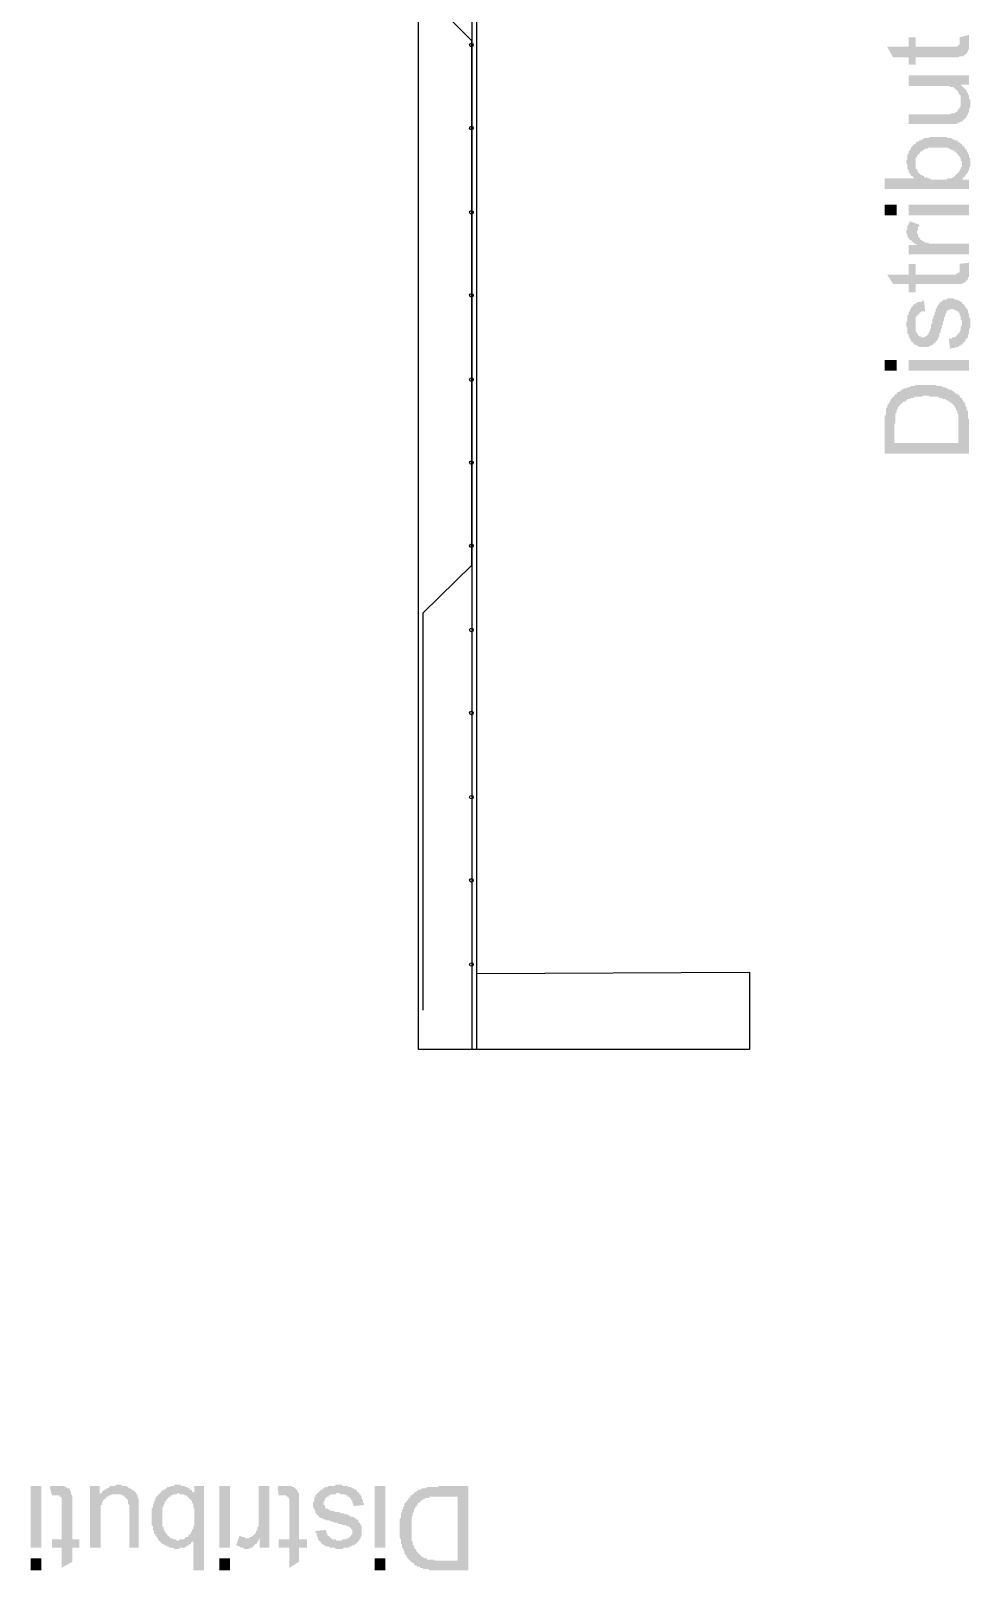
# Model space of a CAD drawing. Header units: millimetres. Extents: x 1427 to 15417, y 3138 to 22257.
# Drawn here: x 11320 to 14130, y 3142 to 7744 of the extents above; entities that cross this region are included whole.
import ezdxf

# ---------------------------------------------------------------- set-up
doc = ezdxf.new("R2010")
doc.units = ezdxf.units.MM
doc.layers.add('PDF_0', color=7, linetype='Continuous')

msp = doc.modelspace()

# ---------------------------------------------------------------- hatches: boundary and pattern name
at = {"layer": 'PDF_0', "transparency": 33554559}
for points in [[(14097.7, 7724.6), (14126.1, 7731.7), (14126.1, 7728.1), (14126.1, 7724.6), (14126.1, 7721), (14126.1, 7717.5), (14126.1, 7713.9), (14126.1, 7710.4), (14126.1, 7706.8), (14126.1, 7703.3), (14126.1, 7699.8), (14126.1, 7696.2), (14126.1, 7692.7), (14126.1, 7689.1), (14122.5, 7685.6), (14122.5, 7682), (14122.5, 7682), (14119, 7678.5), (14119, 7674.9), (14115.4, 7674.9), (14111.9, 7671.4), (14108.3, 7667.8), (14108.3, 7667.8), (14104.8, 7667.8), (14104.8, 7667.8), (14101.2, 7667.8), (14097.7, 7667.8), (14094.1, 7664.3), (14090.6, 7664.3), (14087, 7664.3), (14083.5, 7664.3), (14079.9, 7664.3), (14072.9, 7664.3), (14072.9, 7664.3), (13966.4, 7664.3), (13966.4, 7643), (13945.2, 7643), (13945.2, 7664.3), (13899, 7664.3), (13881.3, 7696.2), (13945.2, 7696.2), (13945.2, 7724.6), (13966.4, 7724.6), (13966.4, 7696.2), (14072.9, 7696.2), (14079.9, 7696.2), (14083.5, 7696.2), (14087, 7696.2), (14087, 7696.2), (14090.6, 7696.2), (14094.1, 7699.8), (14094.1, 7699.8), (14097.7, 7703.3), (14097.7, 7703.3), (14097.7, 7706.8), (14097.7, 7713.9), (14097.7, 7713.9), (14097.7, 7713.9), (14097.7, 7717.5), (14097.7, 7721), (14097.7, 7724.6)], [(14126.1, 7582.7), (14097.7, 7582.7), (14101.2, 7582.7), (14104.8, 7579.1), (14108.3, 7575.6), (14108.3, 7575.6), (14111.9, 7572.1), (14115.4, 7568.5), (14115.4, 7568.5), (14119, 7565), (14119, 7561.4), (14122.5, 7557.9), (14122.5, 7557.9), (14122.5, 7554.3), (14126.1, 7550.8), (14126.1, 7547.2), (14126.1, 7543.7), (14126.1, 7540.1), (14129.6, 7536.6), (14129.6, 7533), (14129.6, 7529.5), (14129.6, 7525.9), (14129.6, 7525.9), (14129.6, 7522.4), (14129.6, 7518.8), (14129.6, 7515.3), (14126.1, 7511.8), (14126.1, 7508.2), (14126.1, 7504.7), (14126.1, 7501.1), (14122.5, 7497.6), (14122.5, 7497.6), (14122.5, 7494), (14119, 7490.5), (14119, 7486.9), (14115.4, 7483.4), (14111.9, 7479.8), (14111.9, 7479.8), (14108.3, 7476.3), (14108.3, 7476.3), (14104.8, 7472.7), (14101.2, 7472.7), (14097.7, 7469.2), (14094.1, 7469.2), (14090.6, 7469.2), (14090.6, 7465.6), (14083.5, 7465.6), (14083.5, 7465.6), (14083.5, 7465.6), (14079.9, 7465.6), (14076.4, 7465.6), (14072.9, 7465.6), (14069.3, 7465.6), (14065.8, 7465.6), (14062.2, 7465.6), (14058.7, 7465.6), (14055.1, 7465.6), (13945.2, 7465.6), (13945.2, 7494), (14044.5, 7494), (14048, 7494), (14055.1, 7494), (14058.7, 7494), (14062.2, 7494), (14065.8, 7494), (14069.3, 7494), (14072.9, 7497.6), (14072.9, 7497.6), (14076.4, 7497.6), (14076.4, 7497.6), (14079.9, 7497.6), (14083.5, 7497.6), (14087, 7501.1), (14090.6, 7501.1), (14090.6, 7504.7), (14094.1, 7508.2), (14094.1, 7508.2), (14097.7, 7511.8), (14097.7, 7515.3), (14101.2, 7518.8), (14101.2, 7522.4), (14101.2, 7525.9), (14101.2, 7529.5), (14101.2, 7533), (14101.2, 7533), (14101.2, 7536.6), (14101.2, 7540.1), (14101.2, 7543.7), (14101.2, 7547.2), (14101.2, 7550.8), (14097.7, 7550.8), (14097.7, 7554.3), (14094.1, 7557.9), (14094.1, 7561.4), (14090.6, 7565), (14090.6, 7565), (14087, 7568.5), (14083.5, 7572.1), (14079.9, 7572.1), (14079.9, 7575.6), (14076.4, 7575.6), (14072.9, 7575.6), (14069.3, 7575.6), (14069.3, 7579.1), (14065.8, 7579.1), (14062.2, 7579.1), (14058.7, 7579.1), (14055.1, 7579.1), (14051.6, 7579.1), (14048, 7579.1), (14040.9, 7579.1), (14040.9, 7579.1), (13945.2, 7579.1), (13945.2, 7611.1), (14126.1, 7611.1)], [(14126.1, 7075.4), (13945.2, 7075.4), (13945.2, 7103.8), (13970, 7103.8), (13966.4, 7107.4), (13962.9, 7107.4), (13959.4, 7110.9), (13955.8, 7114.5), (13955.8, 7114.5), (13952.3, 7118), (13948.7, 7118), (13948.7, 7121.6), (13945.2, 7121.6), (13945.2, 7125.1), (13945.2, 7125.1), (13941.6, 7128.7), (13941.6, 7132.2), (13941.6, 7135.7), (13938.1, 7139.3), (13938.1, 7142.8), (13938.1, 7142.8), (13938.1, 7146.4), (13941.6, 7149.9), (13941.6, 7153.5), (13941.6, 7157), (13941.6, 7160.6), (13945.2, 7164.1), (13945.2, 7167.7), (13945.2, 7167.7), (13948.7, 7171.2), (13948.7, 7174.8), (13977.1, 7164.1), (13977.1, 7160.6), (13973.5, 7157), (13973.5, 7153.5), (13973.5, 7149.9), (13973.5, 7146.4), (13970, 7146.4), (13970, 7142.8), (13970, 7139.3), (13973.5, 7135.7), (13973.5, 7132.2), (13973.5, 7128.7), (13977.1, 7125.1), (13977.1, 7125.1), (13980.6, 7121.6), (13980.6, 7118), (13984.2, 7118), (13987.7, 7114.5), (13991.3, 7114.5), (13994.8, 7110.9), (13994.8, 7110.9), (13998.4, 7110.9), (14001.9, 7110.9), (14005.5, 7110.9), (14005.5, 7107.4), (14009, 7107.4), (14012.6, 7107.4), (14016.1, 7107.4), (14019.7, 7107.4), (14023.2, 7107.4), (14026.7, 7107.4), (14030.3, 7107.4), (14126.1, 7107.4)], [(14097.7, 7047.1), (14126.1, 7050.6), (14126.1, 7047.1), (14126.1, 7043.5), (14126.1, 7040), (14126.1, 7036.4), (14126.1, 7032.9), (14126.1, 7029.3), (14126.1, 7029.3), (14126.1, 7022.2), (14126.1, 7018.7), (14126.1, 7015.1), (14126.1, 7011.6), (14126.1, 7008.1), (14122.5, 7008.1), (14122.5, 7004.5), (14122.5, 7001), (14119, 6997.4), (14119, 6997.4), (14115.4, 6993.9), (14111.9, 6990.3), (14108.3, 6990.3), (14108.3, 6990.3), (14104.8, 6986.8), (14104.8, 6986.8), (14101.2, 6986.8), (14097.7, 6986.8), (14094.1, 6986.8), (14090.6, 6986.8), (14087, 6986.8), (14083.5, 6986.8), (14079.9, 6986.8), (14072.9, 6986.8), (14072.9, 6986.8), (13966.4, 6986.8), (13966.4, 6961.9), (13945.2, 6961.9), (13945.2, 6986.8), (13899, 6986.8), (13881.3, 7015.1), (13945.2, 7015.1), (13945.2, 7047.1), (13966.4, 7047.1), (13966.4, 7015.1), (14072.9, 7015.1), (14079.9, 7015.1), (14083.5, 7015.1), (14087, 7015.1), (14087, 7018.7), (14090.6, 7018.7), (14094.1, 7018.7), (14094.1, 7022.2), (14097.7, 7022.2), (14097.7, 7025.8), (14097.7, 7029.3), (14097.7, 7032.9), (14097.7, 7032.9), (14097.7, 7036.4), (14097.7, 7040), (14097.7, 7043.5), (14097.7, 7047.1)], [(14069.3, 6791.7), (14065.8, 6823.6), (14069.3, 6823.6), (14072.9, 6823.6), (14076.4, 6827.1), (14079.9, 6827.1), (14083.5, 6827.1), (14087, 6830.7), (14087, 6830.7), (14090.6, 6834.2), (14094.1, 6837.8), (14094.1, 6837.8), (14094.1, 6841.3), (14097.7, 6841.3), (14097.7, 6844.9), (14101.2, 6848.4), (14101.2, 6852), (14101.2, 6855.5), (14101.2, 6859.1), (14104.8, 6862.6), (14104.8, 6866.2), (14104.8, 6869.7), (14104.8, 6869.7), (14104.8, 6873.3), (14104.8, 6876.8), (14101.2, 6880.3), (14101.2, 6883.9), (14101.2, 6887.4), (14101.2, 6891), (14097.7, 6894.5), (14097.7, 6898.1), (14097.7, 6901.6), (14094.1, 6901.6), (14094.1, 6905.2), (14090.6, 6905.2), (14087, 6908.7), (14083.5, 6908.7), (14079.9, 6912.3), (14076.4, 6912.3), (14076.4, 6912.3), (14072.9, 6912.3), (14069.3, 6912.3), (14065.8, 6908.7), (14062.2, 6908.7), (14058.7, 6905.2), (14058.7, 6901.6), (14058.7, 6901.6), (14055.1, 6898.1), (14055.1, 6898.1), (14055.1, 6894.5), (14055.1, 6891), (14051.6, 6887.4), (14051.6, 6883.9), (14051.6, 6880.3), (14048, 6873.3), (14048, 6869.7), (14048, 6866.2), (14044.5, 6862.6), (14044.5, 6859.1), (14044.5, 6855.5), (14040.9, 6848.4), (14040.9, 6844.9), (14040.9, 6841.3), (14037.4, 6841.3), (14037.4, 6837.8), (14037.4, 6834.2), (14037.4, 6830.7), (14033.8, 6827.1), (14033.8, 6827.1), (14033.8, 6823.6), (14033.8, 6823.6), (14030.3, 6820), (14030.3, 6816.5), (14026.7, 6816.5), (14026.7, 6813), (14023.2, 6809.4), (14019.6, 6809.4), (14019.6, 6805.9), (14016.1, 6805.9), (14012.6, 6802.3), (14009, 6802.3), (14005.5, 6798.8), (14001.9, 6798.8), (14001.9, 6798.8), (13998.4, 6798.8), (13994.8, 6798.8), (13991.3, 6798.8), (13987.7, 6798.8), (13984.2, 6798.8), (13980.6, 6798.8), (13977.1, 6798.8), (13973.5, 6802.3), (13970, 6802.3), (13970, 6802.3), (13966.4, 6805.9), (13962.9, 6805.9), (13959.3, 6809.4), (13959.3, 6813), (13955.8, 6813), (13952.3, 6816.5), (13952.3, 6820), (13952.3, 6820), (13948.7, 6823.6), (13948.7, 6827.1), (13945.2, 6830.7), (13945.2, 6834.2), (13945.2, 6837.8), (13941.6, 6837.8), (13941.6, 6841.3), (13941.6, 6844.9), (13941.6, 6848.4), (13941.6, 6852), (13941.6, 6855.5), (13938.1, 6859.1), (13938.1, 6862.6), (13938.1, 6866.2), (13938.1, 6869.7), (13938.1, 6873.3), (13941.6, 6876.8), (13941.6, 6880.3), (13941.6, 6883.9), (13941.6, 6887.4), (13941.6, 6891), (13941.6, 6894.5), (13945.2, 6894.5), (13945.2, 6898.1), (13945.2, 6901.6), (13945.2, 6901.6), (13948.7, 6905.2), (13948.7, 6908.7), (13952.3, 6912.3), (13952.3, 6915.8), (13955.8, 6919.4), (13955.8, 6919.4), (13959.3, 6922.9), (13959.3, 6926.5), (13962.9, 6926.5), (13966.4, 6926.5), (13966.4, 6930), (13970, 6930), (13973.5, 6933.6), (13977.1, 6933.6), (13980.6, 6933.6), (13984.2, 6933.6), (13987.7, 6937.1), (13991.3, 6937.1), (13994.8, 6905.2), (13991.3, 6905.2), (13987.7, 6905.2), (13984.2, 6905.2), (13980.6, 6901.6), (13977.1, 6901.6), (13977.1, 6898.1), (13973.5, 6894.5), (13973.5, 6894.5), (13970, 6891), (13970, 6891), (13966.4, 6887.4), (13966.4, 6883.9), (13966.4, 6880.3), (13966.4, 6876.8), (13966.4, 6873.3), (13966.4, 6869.7), (13966.4, 6866.2), (13966.4, 6862.6), (13966.4, 6859.1), (13966.4, 6855.5), (13966.4, 6852), (13966.4, 6848.4), (13966.4, 6844.9), (13970, 6841.3), (13970, 6837.8), (13970, 6837.8), (13973.5, 6837.8), (13973.5, 6834.2), (13977.1, 6830.7), (13980.6, 6830.7), (13984.2, 6827.1), (13984.2, 6827.1), (13987.7, 6827.1), (13991.3, 6827.1), (13994.8, 6830.7), (13998.4, 6830.7), (13998.4, 6830.7), (14001.9, 6834.2), (14001.9, 6834.2), (14005.5, 6837.8), (14005.5, 6841.3), (14005.5, 6844.9), (14009, 6844.9), (14009, 6844.9), (14009, 6848.4), (14009, 6852), (14012.6, 6855.5), (14012.6, 6859.1), (14012.6, 6866.2), (14016.1, 6869.7), (14016.1, 6869.7), (14016.1, 6873.3), (14016.1, 6880.3), (14019.6, 6883.9), (14019.6, 6887.4), (14019.6, 6891), (14023.2, 6894.5), (14023.2, 6898.1), (14023.2, 6901.6), (14026.7, 6905.2), (14026.7, 6908.7), (14026.7, 6908.7), (14026.7, 6912.3), (14030.3, 6915.8), (14030.3, 6915.8), (14030.3, 6919.4), (14033.8, 6922.9), (14033.8, 6926.5), (14037.4, 6926.5), (14037.4, 6930), (14040.9, 6933.6), (14044.5, 6933.6), (14044.5, 6937.1), (14048, 6937.1), (14051.6, 6940.6), (14055.1, 6940.6), (14058.7, 6940.6), (14058.7, 6940.6), (14062.2, 6944.2), (14069.3, 6944.2), (14072.9, 6944.2), (14072.9, 6944.2), (14076.4, 6944.2), (14079.9, 6944.2), (14083.5, 6940.6), (14083.5, 6940.6), (14087, 6940.6), (14090.6, 6940.6), (14094.1, 6937.1), (14097.7, 6937.1), (14101.2, 6933.6), (14104.8, 6933.6), (14104.8, 6930), (14108.3, 6926.5), (14111.9, 6926.5), (14111.9, 6922.9), (14115.4, 6919.4), (14115.4, 6915.8), (14119, 6915.8), (14119, 6912.3), (14122.5, 6908.7), (14122.5, 6905.2), (14122.5, 6901.6), (14126.1, 6898.1), (14126.1, 6894.5), (14126.1, 6891), (14126.1, 6891), (14126.1, 6887.4), (14129.6, 6883.9), (14129.6, 6880.3), (14129.6, 6876.8), (14129.6, 6873.3), (14129.6, 6869.7), (14129.6, 6866.2), (14129.6, 6862.6), (14129.6, 6859.1), (14129.6, 6855.5), (14126.1, 6852), (14126.1, 6848.4), (14126.1, 6844.9), (14126.1, 6841.3), (14126.1, 6837.8), (14122.5, 6834.2), (14122.5, 6830.7), (14122.5, 6827.1), (14119, 6823.6), (14119, 6823.6), (14115.4, 6820), (14115.4, 6816.5), (14115.4, 6816.5), (14111.9, 6813), (14108.3, 6813), (14108.3, 6809.4), (14104.8, 6805.9), (14101.2, 6805.9), (14101.2, 6802.3), (14097.7, 6802.3), (14094.1, 6798.8), (14090.6, 6798.8), (14087, 6798.8), (14083.5, 6795.2), (14079.9, 6795.2), (14076.4, 6795.2), (14072.9, 6795.2), (14069.3, 6791.7)], [(11384.1, 3365.1), (11377, 3389.9), (11380.5, 3393.5), (11384.1, 3393.5), (11387.6, 3393.5), (11391.2, 3393.5), (11394.7, 3393.5), (11398.3, 3393.5), (11401.8, 3393.5), (11405.4, 3393.5), (11408.9, 3393.5), (11412.5, 3393.5), (11416, 3393.5), (11419.6, 3393.5), (11423.1, 3389.9), (11426.7, 3389.9), (11426.7, 3389.9), (11430.2, 3386.4), (11433.7, 3386.4), (11437.3, 3382.8), (11437.3, 3379.3), (11440.8, 3375.7), (11440.8, 3375.7), (11440.8, 3372.2), (11440.8, 3372.2), (11440.8, 3368.6), (11444.4, 3365.1), (11444.4, 3361.5), (11444.4, 3358), (11444.4, 3354.5), (11444.4, 3350.9), (11444.4, 3347.4), (11444.4, 3340.3), (11444.4, 3340.3), (11444.4, 3233.9), (11465.7, 3233.9), (11465.7, 3209), (11444.4, 3209), (11444.4, 3166.5), (11412.5, 3148.7), (11412.5, 3209), (11384.1, 3209), (11384.1, 3233.9), (11412.5, 3233.9), (11412.5, 3340.3), (11412.5, 3343.8), (11412.5, 3350.9), (11412.5, 3354.5), (11412.5, 3354.5), (11412.5, 3358), (11408.9, 3361.5), (11408.9, 3361.5), (11405.4, 3361.5), (11405.4, 3365.1), (11401.8, 3365.1), (11398.3, 3365.1), (11394.7, 3365.1), (11394.7, 3365.1), (11391.2, 3365.1), (11387.6, 3365.1), (11384.1, 3365.1)], [(11526, 3393.5), (11526, 3365.1), (11526, 3368.6), (11529.5, 3372.2), (11533.1, 3372.2), (11533.1, 3375.7), (11536.6, 3379.3), (11540.2, 3379.3), (11540.2, 3382.8), (11543.7, 3382.8), (11547.3, 3386.4), (11550.8, 3386.4), (11554.4, 3389.9), (11554.4, 3389.9), (11557.9, 3393.5), (11561.4, 3393.5), (11565, 3393.5), (11568.5, 3393.5), (11572.1, 3393.5), (11575.6, 3397), (11579.2, 3397), (11582.7, 3397), (11582.7, 3397), (11586.3, 3397), (11589.8, 3397), (11593.4, 3393.5), (11596.9, 3393.5), (11600.5, 3393.5), (11604, 3393.5), (11607.6, 3393.5), (11611.1, 3389.9), (11611.1, 3389.9), (11614.7, 3386.4), (11618.2, 3386.4), (11621.7, 3382.8), (11625.3, 3382.8), (11628.8, 3379.3), (11628.8, 3379.3), (11632.4, 3375.7), (11632.4, 3375.7), (11635.9, 3372.2), (11635.9, 3368.6), (11639.5, 3365.1), (11639.5, 3361.5), (11639.5, 3358), (11643, 3354.5), (11643, 3350.9), (11643, 3350.9), (11643, 3347.4), (11643, 3347.4), (11643, 3343.8), (11643, 3340.3), (11643, 3336.7), (11643, 3333.2), (11643, 3329.6), (11643, 3322.5), (11643, 3322.5), (11643, 3209), (11614.7, 3209), (11614.7, 3311.9), (11614.7, 3315.4), (11614.7, 3319), (11614.7, 3326.1), (11614.7, 3329.6), (11614.7, 3333.2), (11614.7, 3336.7), (11614.7, 3336.7), (11611.1, 3340.3), (11611.1, 3343.8), (11611.1, 3343.8), (11611.1, 3347.4), (11611.1, 3350.9), (11607.6, 3354.5), (11607.6, 3354.5), (11604, 3358), (11600.5, 3361.5), (11600.5, 3361.5), (11596.9, 3365.1), (11593.4, 3365.1), (11589.8, 3368.6), (11589.8, 3368.6), (11586.3, 3368.6), (11582.7, 3368.6), (11579.2, 3368.6), (11575.6, 3368.6), (11572.1, 3368.6), (11568.5, 3368.6), (11565, 3368.6), (11561.4, 3368.6), (11561.4, 3365.1), (11557.9, 3365.1), (11554.4, 3365.1), (11550.8, 3361.5), (11547.3, 3361.5), (11543.7, 3358), (11543.7, 3354.5), (11540.2, 3354.5), (11536.6, 3350.9), (11536.6, 3347.4), (11533.1, 3343.8), (11533.1, 3343.8), (11533.1, 3340.3), (11533.1, 3336.7), (11529.5, 3336.7), (11529.5, 3333.2), (11529.5, 3329.6), (11529.5, 3326.1), (11529.5, 3322.5), (11529.5, 3319), (11529.5, 3311.9), (11529.5, 3308.3), (11529.5, 3308.3), (11529.5, 3209), (11497.6, 3209), (11497.6, 3393.5)], [(12033.2, 3393.5), (12033.2, 3209), (12004.8, 3209), (12004.8, 3237.4), (12001.3, 3233.9), (12001.3, 3230.3), (11997.8, 3226.8), (11997.8, 3223.2), (11994.2, 3219.7), (11990.7, 3219.7), (11990.7, 3216.1), (11987.1, 3216.1), (11987.1, 3212.6), (11983.6, 3212.6), (11983.6, 3209), (11980, 3209), (11976.5, 3209), (11972.9, 3205.5), (11969.4, 3205.5), (11965.8, 3205.5), (11965.8, 3205.5), (11962.3, 3205.5), (11958.7, 3205.5), (11955.2, 3209), (11951.6, 3209), (11948.1, 3209), (11948.1, 3209), (11944.5, 3212.6), (11941, 3212.6), (11937.5, 3216.1), (11933.9, 3216.1), (11944.5, 3244.5), (11948.1, 3244.5), (11951.6, 3240.9), (11955.2, 3240.9), (11958.7, 3240.9), (11962.3, 3237.4), (11965.8, 3237.4), (11965.8, 3237.4), (11969.4, 3237.4), (11972.9, 3237.4), (11976.5, 3240.9), (11980, 3240.9), (11983.6, 3244.5), (11983.6, 3244.5), (11987.1, 3248), (11990.7, 3248), (11990.7, 3251.6), (11994.2, 3255.1), (11994.2, 3258.7), (11997.8, 3262.2), (11997.8, 3262.2), (11997.8, 3265.8), (11997.8, 3265.8), (11997.8, 3269.3), (12001.3, 3272.9), (12001.3, 3276.4), (12001.3, 3280), (12001.3, 3283.5), (12001.3, 3287.1), (12001.3, 3290.6), (12001.3, 3294.2), (12001.3, 3297.7), (12001.3, 3393.5)], [(12061.6, 3365.1), (12058.1, 3389.9), (12061.6, 3393.5), (12065.1, 3393.5), (12068.7, 3393.5), (12072.2, 3393.5), (12075.8, 3393.5), (12079.3, 3393.5), (12079.3, 3393.5), (12086.4, 3393.5), (12090, 3393.5), (12093.5, 3393.5), (12097.1, 3393.5), (12100.6, 3393.5), (12100.6, 3389.9), (12104.2, 3389.9), (12107.7, 3389.9), (12111.3, 3386.4), (12111.3, 3386.4), (12114.8, 3382.8), (12118.4, 3379.3), (12118.4, 3375.7), (12118.4, 3375.7), (12121.9, 3372.2), (12121.9, 3372.2), (12121.9, 3368.6), (12121.9, 3365.1), (12121.9, 3361.5), (12121.9, 3358), (12121.9, 3354.5), (12121.9, 3350.9), (12121.9, 3347.4), (12121.9, 3340.3), (12121.9, 3340.3), (12121.9, 3233.9), (12146.7, 3233.9), (12146.7, 3209), (12121.9, 3209), (12121.9, 3166.5), (12093.5, 3148.7), (12093.5, 3209), (12061.6, 3209), (12061.6, 3233.9), (12093.5, 3233.9), (12093.5, 3340.3), (12093.5, 3343.8), (12093.5, 3350.9), (12093.5, 3354.5), (12093.5, 3354.5), (12090, 3358), (12090, 3361.5), (12086.4, 3361.5), (12086.4, 3361.5), (12082.9, 3365.1), (12079.3, 3365.1), (12075.8, 3365.1), (12075.8, 3365.1), (12072.2, 3365.1), (12068.7, 3365.1), (12065.1, 3365.1), (12061.6, 3365.1)], [(12317, 3336.7), (12285.1, 3333.2), (12285.1, 3336.7), (12285.1, 3340.3), (12281.5, 3343.8), (12281.5, 3347.4), (12281.5, 3350.9), (12278, 3350.9), (12278, 3354.5), (12274.4, 3358), (12270.9, 3361.5), (12270.9, 3361.5), (12267.3, 3361.5), (12267.3, 3365.1), (12263.8, 3365.1), (12260.2, 3368.6), (12256.7, 3368.6), (12253.2, 3368.6), (12249.6, 3368.6), (12246.1, 3368.6), (12242.5, 3372.2), (12239, 3372.2), (12239, 3372.2), (12235.4, 3372.2), (12231.9, 3368.6), (12228.3, 3368.6), (12224.8, 3368.6), (12221.2, 3368.6), (12217.7, 3368.6), (12214.1, 3365.1), (12210.6, 3365.1), (12210.6, 3361.5), (12207, 3361.5), (12203.5, 3358), (12203.5, 3358), (12199.9, 3354.5), (12199.9, 3350.9), (12196.4, 3347.4), (12196.4, 3343.8), (12196.4, 3340.3), (12196.4, 3336.7), (12199.9, 3336.7), (12199.9, 3333.2), (12199.9, 3329.6), (12203.5, 3326.1), (12207, 3326.1), (12207, 3326.1), (12210.6, 3322.5), (12210.6, 3322.5), (12214.1, 3322.5), (12217.7, 3319), (12221.2, 3319), (12224.8, 3319), (12231.9, 3315.4), (12235.4, 3315.4), (12239, 3315.4), (12242.5, 3315.4), (12246.1, 3311.9), (12249.6, 3311.9), (12256.7, 3311.9), (12260.2, 3308.3), (12263.8, 3308.3), (12267.3, 3308.3), (12270.9, 3304.8), (12270.9, 3304.8), (12274.4, 3304.8), (12278, 3301.2), (12281.5, 3301.2), (12281.5, 3301.2), (12285.1, 3301.2), (12285.1, 3301.2), (12288.6, 3297.7), (12292.2, 3297.7), (12292.2, 3294.2), (12295.7, 3294.2), (12299.3, 3290.6), (12299.3, 3287.1), (12302.8, 3283.5), (12302.8, 3283.5), (12306.4, 3280), (12306.4, 3276.4), (12309.9, 3272.9), (12309.9, 3269.3), (12309.9, 3265.8), (12309.9, 3262.2), (12309.9, 3258.7), (12309.9, 3258.7), (12309.9, 3255.1), (12309.9, 3251.6), (12309.9, 3248), (12309.9, 3244.5), (12306.4, 3240.9), (12306.4, 3237.4), (12306.4, 3237.4), (12302.8, 3233.9), (12302.8, 3230.3), (12299.3, 3226.8), (12295.7, 3226.8), (12295.7, 3223.2), (12292.2, 3219.7), (12288.6, 3219.7), (12288.6, 3216.1), (12285.1, 3216.1), (12281.5, 3216.1), (12278, 3212.6), (12274.4, 3212.6), (12270.9, 3209), (12270.9, 3209), (12267.3, 3209), (12263.8, 3209), (12260.2, 3209), (12256.7, 3209), (12253.2, 3205.5), (12249.6, 3205.5), (12246.1, 3205.5), (12246.1, 3205.5), (12239, 3205.5), (12235.4, 3205.5), (12231.9, 3205.5), (12228.3, 3209), (12224.8, 3209), (12221.2, 3209), (12217.7, 3209), (12217.7, 3209), (12214.1, 3209), (12210.6, 3212.6), (12207, 3212.6), (12207, 3212.6), (12203.5, 3212.6), (12199.9, 3216.1), (12196.4, 3216.1), (12192.9, 3219.7), (12189.3, 3219.7), (12189.3, 3223.2), (12185.8, 3226.8), (12185.8, 3226.8), (12182.2, 3230.3), (12182.2, 3230.3), (12178.7, 3233.9), (12178.7, 3237.4), (12178.7, 3240.9), (12175.1, 3244.5), (12175.1, 3248), (12175.1, 3251.6), (12171.6, 3255.1), (12171.6, 3258.7), (12203.5, 3262.2), (12203.5, 3258.7), (12203.5, 3255.1), (12207, 3251.6), (12207, 3248), (12207, 3244.5), (12210.6, 3244.5), (12214.1, 3240.9), (12214.1, 3240.9), (12217.7, 3237.4), (12217.7, 3237.4), (12221.2, 3233.9), (12224.8, 3233.9), (12228.3, 3233.9), (12231.9, 3233.9), (12235.4, 3230.3), (12239, 3230.3), (12242.5, 3230.3), (12246.1, 3230.3), (12249.6, 3230.3), (12253.2, 3233.9), (12256.7, 3233.9), (12260.2, 3233.9), (12263.8, 3233.9), (12267.3, 3237.4), (12270.9, 3237.4), (12270.9, 3237.4), (12270.9, 3237.4), (12274.4, 3240.9), (12278, 3244.5), (12278, 3248), (12281.5, 3248), (12281.5, 3251.6), (12281.5, 3255.1), (12281.5, 3258.7), (12281.5, 3262.2), (12278, 3265.8), (12278, 3265.8), (12274.4, 3269.3), (12274.4, 3269.3), (12270.9, 3272.9), (12267.3, 3272.9), (12267.3, 3272.9), (12263.8, 3272.9), (12263.8, 3276.4), (12260.2, 3276.4), (12256.7, 3276.4), (12253.2, 3276.4), (12249.6, 3280), (12246.1, 3280), (12239, 3280), (12239, 3283.5), (12235.4, 3283.5), (12228.3, 3283.5), (12224.8, 3287.1), (12221.2, 3287.1), (12217.7, 3287.1), (12214.1, 3290.6), (12210.6, 3290.6), (12207, 3290.6), (12203.5, 3290.6), (12199.9, 3294.2), (12199.9, 3294.2), (12196.4, 3294.2), (12192.9, 3294.2), (12192.9, 3297.7), (12189.3, 3297.7), (12185.8, 3297.7), (12182.2, 3301.2), (12182.2, 3304.8), (12178.7, 3304.8), (12175.1, 3308.3), (12175.1, 3311.9), (12171.6, 3311.9), (12171.6, 3315.4), (12171.6, 3319), (12168, 3322.5), (12168, 3322.5), (12168, 3326.1), (12164.5, 3329.6), (12164.5, 3333.2), (12164.5, 3336.7), (12164.5, 3340.3), (12164.5, 3340.3), (12164.5, 3343.8), (12168, 3347.4), (12168, 3350.9), (12168, 3354.5), (12168, 3358), (12171.6, 3361.5), (12171.6, 3365.1), (12175.1, 3368.6), (12175.1, 3368.6), (12178.7, 3372.2), (12182.2, 3375.7), (12182.2, 3375.7), (12185.8, 3379.3), (12189.3, 3382.8), (12192.9, 3382.8), (12192.9, 3386.4), (12196.4, 3386.4), (12199.9, 3389.9), (12203.5, 3389.9), (12207, 3389.9), (12210.6, 3393.5), (12214.1, 3393.5), (12217.7, 3393.5), (12221.2, 3393.5), (12224.8, 3393.5), (12228.3, 3393.5), (12231.9, 3397), (12235.4, 3397), (12239, 3397), (12239, 3397), (12242.5, 3397), (12246.1, 3397), (12249.6, 3397), (12253.2, 3393.5), (12260.2, 3393.5), (12263.8, 3393.5), (12263.8, 3393.5), (12267.3, 3393.5), (12270.9, 3389.9), (12274.4, 3389.9), (12278, 3389.9), (12281.5, 3386.4), (12285.1, 3386.4), (12285.1, 3386.4), (12288.6, 3382.8), (12292.2, 3382.8), (12292.2, 3382.8), (12295.7, 3379.3), (12295.7, 3375.7), (12299.3, 3375.7), (12302.8, 3372.2), (12302.8, 3368.6), (12306.4, 3368.6), (12306.4, 3365.1), (12309.9, 3361.5), (12309.9, 3358), (12309.9, 3354.5), (12313.5, 3350.9), (12313.5, 3347.4), (12313.5, 3343.8), (12317, 3340.3), (12317, 3336.7)]]:
    msp.add_hatch(color=256, dxfattribs=at).paths.add_polyline_path(points)
h = msp.add_hatch(color=256, dxfattribs=at)
h.paths.add_polyline_path([(14126.1, 7298.9), (14126.1, 7270.5), (13874.2, 7270.5), (13874.2, 7302.5), (13962.9, 7302.5), (13962.9, 7302.5), (13959.4, 7306), (13955.8, 7309.6), (13952.3, 7309.6), (13952.3, 7313.1), (13948.7, 7316.7), (13948.7, 7320.2), (13945.2, 7320.2), (13945.2, 7323.7), (13945.2, 7327.3), (13941.6, 7330.8), (13941.6, 7334.4), (13941.6, 7337.9), (13941.6, 7341.5), (13941.6, 7345), (13938.1, 7348.6), (13938.1, 7352.1), (13938.1, 7352.1), (13938.1, 7355.7), (13941.6, 7359.2), (13941.6, 7362.8), (13941.6, 7366.3), (13941.6, 7369.9), (13941.6, 7369.9), (13941.6, 7373.4), (13945.2, 7377), (13945.2, 7380.5), (13945.2, 7384), (13948.7, 7387.6), (13948.7, 7387.6), (13952.3, 7391.1), (13952.3, 7394.7), (13955.8, 7398.2), (13959.4, 7401.8), (13959.4, 7401.8), (13962.9, 7405.3), (13966.4, 7405.3), (13966.4, 7408.9), (13966.4, 7408.9), (13970, 7412.4), (13973.5, 7412.4), (13977.1, 7416), (13980.6, 7416), (13984.2, 7416), (13984.2, 7419.5), (13987.7, 7419.5), (13991.3, 7423.1), (13994.8, 7423.1), (13998.4, 7423.1), (14001.9, 7423.1), (14005.5, 7423.1), (14009, 7426.6), (14012.6, 7426.6), (14016.1, 7426.6), (14019.7, 7426.6), (14023.2, 7426.6), (14026.7, 7426.6), (14030.3, 7426.6), (14030.3, 7426.6), (14033.8, 7426.6), (14040.9, 7426.6), (14044.5, 7426.6), (14048, 7426.6), (14051.6, 7426.6), (14055.1, 7426.6), (14058.7, 7426.6), (14062.2, 7423.1), (14065.8, 7423.1), (14069.3, 7423.1), (14072.9, 7423.1), (14076.4, 7419.5), (14076.4, 7419.5), (14079.9, 7419.5), (14083.5, 7416), (14087, 7416), (14090.6, 7416), (14090.6, 7412.4), (14094.1, 7412.4), (14097.7, 7408.9), (14101.2, 7408.9), (14101.2, 7405.3), (14104.8, 7405.3), (14104.8, 7401.8), (14108.3, 7398.2), (14111.9, 7398.2), (14111.9, 7394.7), (14115.4, 7391.1), (14119, 7387.6), (14119, 7387.6), (14119, 7384), (14122.5, 7380.5), (14122.5, 7377), (14126.1, 7373.4), (14126.1, 7369.9), (14126.1, 7366.3), (14126.1, 7366.3), (14129.6, 7362.8), (14129.6, 7359.2), (14129.6, 7355.7), (14129.6, 7352.1), (14129.6, 7348.6), (14129.6, 7345), (14129.6, 7341.5), (14129.6, 7337.9), (14126.1, 7334.4), (14126.1, 7330.8), (14126.1, 7330.8), (14126.1, 7327.3), (14122.5, 7323.7), (14122.5, 7320.2), (14119, 7316.7), (14119, 7316.7), (14115.4, 7313.1), (14115.4, 7309.6), (14111.9, 7306), (14108.3, 7306), (14108.3, 7302.5), (14104.8, 7298.9), (14101.2, 7298.9)], flags=0)
h.paths.add_polyline_path([(14033.8, 7298.9), (14037.4, 7298.9), (14040.9, 7298.9), (14044.5, 7298.9), (14051.6, 7298.9), (14055.1, 7298.9), (14058.7, 7298.9), (14062.2, 7302.5), (14065.8, 7302.5), (14065.8, 7302.5), (14069.3, 7302.5), (14072.9, 7302.5), (14076.4, 7306), (14076.4, 7306), (14079.9, 7306), (14079.9, 7306), (14083.5, 7309.6), (14087, 7313.1), (14087, 7313.1), (14090.6, 7316.7), (14094.1, 7320.2), (14094.1, 7320.2), (14097.7, 7323.7), (14097.7, 7327.3), (14101.2, 7330.8), (14101.2, 7330.8), (14101.2, 7334.4), (14104.8, 7337.9), (14104.8, 7341.5), (14104.8, 7345), (14104.8, 7345), (14104.8, 7348.6), (14104.8, 7352.1), (14101.2, 7355.7), (14101.2, 7359.2), (14101.2, 7362.8), (14097.7, 7366.3), (14097.7, 7369.9), (14094.1, 7369.9), (14094.1, 7373.4), (14090.6, 7377), (14087, 7380.5), (14087, 7380.5), (14083.5, 7384), (14079.9, 7384), (14079.9, 7387.6), (14076.4, 7387.6), (14072.9, 7387.6), (14069.3, 7391.1), (14069.3, 7391.1), (14065.8, 7391.1), (14062.2, 7394.7), (14058.7, 7394.7), (14055.1, 7394.7), (14051.6, 7394.7), (14048, 7394.7), (14044.5, 7394.7), (14037.4, 7394.7), (14033.8, 7394.7), (14033.8, 7394.7), (14030.3, 7394.7), (14026.7, 7394.7), (14023.2, 7394.7), (14016.1, 7394.7), (14012.6, 7394.7), (14009, 7394.7), (14005.5, 7394.7), (14001.9, 7391.1), (14001.9, 7391.1), (13998.4, 7391.1), (13994.8, 7391.1), (13991.3, 7387.6), (13987.7, 7387.6), (13987.7, 7384), (13984.2, 7384), (13980.6, 7384), (13980.6, 7380.5), (13980.6, 7380.5), (13977.1, 7377), (13973.5, 7373.4), (13973.5, 7373.4), (13970, 7369.9), (13970, 7366.3), (13966.4, 7362.8), (13966.4, 7359.2), (13966.4, 7355.7), (13966.4, 7352.1), (13966.4, 7352.1), (13966.4, 7348.6), (13966.4, 7345), (13966.4, 7341.5), (13966.4, 7337.9), (13966.4, 7334.4), (13966.4, 7330.8), (13970, 7330.8), (13970, 7327.3), (13973.5, 7323.7), (13973.5, 7320.2), (13977.1, 7316.7), (13980.6, 7316.7), (13980.6, 7313.1), (13984.2, 7313.1), (13987.7, 7309.6), (13991.3, 7309.6), (13991.3, 7306), (13994.8, 7306), (13998.4, 7306), (14001.9, 7302.5), (14005.5, 7302.5), (14009, 7302.5), (14012.6, 7298.9), (14016.1, 7298.9), (14019.7, 7298.9), (14023.2, 7298.9), (14026.7, 7298.9), (14030.3, 7298.9), (14033.8, 7298.9)], flags=0)
h = msp.add_hatch(color=256, dxfattribs=at)
h.paths.add_polyline_path([(14126.1, 6479.5), (13874.2, 6479.5), (13874.2, 6564.6), (13874.2, 6568.2), (13874.2, 6575.3), (13874.2, 6578.8), (13874.2, 6582.4), (13874.2, 6585.9), (13874.2, 6589.5), (13874.2, 6593), (13877.8, 6596.6), (13877.8, 6600.1), (13877.8, 6603.7), (13877.8, 6603.7), (13877.8, 6607.2), (13877.8, 6610.8), (13877.8, 6614.3), (13881.3, 6617.9), (13881.3, 6621.4), (13881.3, 6624.9), (13884.9, 6628.5), (13884.9, 6628.5), (13888.4, 6632), (13888.4, 6635.6), (13892, 6639.1), (13892, 6642.7), (13895.5, 6642.7), (13895.5, 6646.2), (13899.1, 6649.8), (13902.6, 6649.8), (13902.6, 6653.3), (13906.1, 6656.9), (13909.7, 6656.9), (13909.7, 6660.4), (13913.2, 6664), (13916.8, 6664), (13920.3, 6667.5), (13923.9, 6667.5), (13923.9, 6671.1), (13927.4, 6671.1), (13931, 6674.6), (13934.5, 6674.6), (13938.1, 6674.6), (13938.1, 6674.6), (13941.6, 6678.2), (13945.2, 6678.2), (13948.7, 6678.2), (13952.3, 6681.7), (13955.8, 6681.7), (13959.4, 6681.7), (13959.4, 6681.7), (13962.9, 6681.7), (13966.4, 6685.2), (13970, 6685.2), (13973.5, 6685.2), (13977.1, 6685.2), (13980.6, 6685.2), (13984.2, 6685.2), (13987.7, 6685.2), (13991.3, 6685.2), (13998.4, 6685.2), (13998.4, 6685.2), (14001.9, 6685.2), (14005.5, 6685.2), (14009, 6685.2), (14012.6, 6685.2), (14016.1, 6685.2), (14019.7, 6685.2), (14023.2, 6685.2), (14026.7, 6685.2), (14030.3, 6681.7), (14033.8, 6681.7), (14037.4, 6681.7), (14040.9, 6681.7), (14044.5, 6681.7), (14048, 6678.2), (14048, 6678.2), (14051.6, 6678.2), (14055.1, 6678.2), (14058.7, 6674.6), (14062.2, 6674.6), (14065.8, 6671.1), (14069.3, 6671.1), (14072.9, 6671.1), (14076.4, 6667.5), (14079.9, 6667.5), (14079.9, 6664), (14083.5, 6664), (14083.5, 6660.4), (14087, 6660.4), (14090.6, 6656.9), (14094.1, 6656.9), (14097.7, 6653.3), (14097.7, 6649.8), (14101.2, 6646.2), (14104.8, 6646.2), (14104.8, 6642.7), (14108.3, 6639.1), (14108.3, 6639.1), (14108.3, 6635.6), (14111.9, 6635.6), (14111.9, 6632), (14115.4, 6628.5), (14115.4, 6624.9), (14115.4, 6621.4), (14119, 6617.9), (14119, 6614.3), (14119, 6610.8), (14119, 6610.8), (14122.5, 6607.2), (14122.5, 6603.7), (14122.5, 6600.1), (14122.5, 6596.6), (14122.5, 6593), (14122.5, 6589.5), (14122.5, 6585.9), (14126.1, 6582.4), (14126.1, 6578.8), (14126.1, 6575.3), (14126.1, 6571.7), (14126.1, 6568.2)], flags=0)
h.paths.add_polyline_path([(14094.1, 6511.4), (14094.1, 6564.6), (14094.1, 6568.2), (14094.1, 6575.3), (14094.1, 6578.8), (14094.1, 6582.4), (14094.1, 6585.9), (14094.1, 6589.5), (14094.1, 6593), (14094.1, 6596.6), (14094.1, 6596.6), (14090.6, 6600.1), (14090.6, 6603.7), (14090.6, 6603.7), (14090.6, 6607.2), (14087, 6610.8), (14087, 6614.3), (14083.5, 6617.9), (14083.5, 6621.4), (14079.9, 6624.9), (14079.9, 6624.9), (14076.4, 6628.5), (14076.4, 6628.5), (14072.9, 6632), (14069.3, 6632), (14069.3, 6635.6), (14065.8, 6635.6), (14062.2, 6639.1), (14058.7, 6639.1), (14055.1, 6642.7), (14051.6, 6642.7), (14048, 6642.7), (14044.5, 6646.2), (14044.5, 6646.2), (14040.9, 6646.2), (14037.4, 6646.2), (14033.8, 6649.8), (14030.3, 6649.8), (14026.7, 6649.8), (14023.2, 6649.8), (14019.7, 6649.8), (14016.1, 6649.8), (14012.6, 6649.8), (14009, 6649.8), (14005.5, 6653.3), (14001.9, 6653.3), (13998.4, 6653.3), (13998.4, 6653.3), (13994.8, 6653.3), (13991.3, 6653.3), (13984.2, 6649.8), (13980.6, 6649.8), (13977.1, 6649.8), (13973.5, 6649.8), (13970, 6649.8), (13966.4, 6649.8), (13962.9, 6649.8), (13959.4, 6646.2), (13955.8, 6646.2), (13952.3, 6646.2), (13952.3, 6646.2), (13948.7, 6642.7), (13945.2, 6642.7), (13941.6, 6642.7), (13941.6, 6639.1), (13938.1, 6639.1), (13938.1, 6639.1), (13934.5, 6635.6), (13931, 6635.6), (13927.4, 6632), (13923.9, 6628.5), (13923.9, 6628.5), (13920.3, 6624.9), (13916.8, 6621.4), (13916.8, 6621.4), (13913.2, 6617.9), (13913.2, 6614.3), (13909.7, 6610.8), (13909.7, 6610.8), (13909.7, 6607.2), (13909.7, 6603.7), (13909.7, 6603.7), (13906.1, 6600.1), (13906.1, 6596.6), (13906.1, 6593), (13906.1, 6589.5), (13906.1, 6585.9), (13906.1, 6582.4), (13906.1, 6578.8), (13906.1, 6575.3), (13906.1, 6571.7), (13902.6, 6568.2), (13902.6, 6564.6), (13902.6, 6511.4)], flags=0)
h = msp.add_hatch(color=256, dxfattribs=at)
h.paths.add_polyline_path([(11809.8, 3393.5), (11838.1, 3393.5), (11838.1, 3141.6), (11806.2, 3141.6), (11806.2, 3230.3), (11806.2, 3226.8), (11802.7, 3226.8), (11799.1, 3223.2), (11799.1, 3219.7), (11795.6, 3219.7), (11792, 3216.1), (11788.5, 3216.1), (11788.5, 3212.6), (11784.9, 3212.6), (11781.4, 3209), (11777.8, 3209), (11774.3, 3209), (11770.7, 3209), (11767.2, 3209), (11763.6, 3205.5), (11760.1, 3205.5), (11756.5, 3205.5), (11756.5, 3205.5), (11753, 3205.5), (11749.5, 3205.5), (11749.5, 3205.5), (11745.9, 3209), (11742.4, 3209), (11738.8, 3209), (11735.3, 3209), (11731.7, 3212.6), (11728.2, 3212.6), (11728.2, 3212.6), (11724.6, 3216.1), (11721.1, 3216.1), (11717.5, 3219.7), (11714, 3219.7), (11710.4, 3223.2), (11710.4, 3223.2), (11706.9, 3226.8), (11703.3, 3230.3), (11703.3, 3230.3), (11703.3, 3230.3), (11699.8, 3233.9), (11699.8, 3237.4), (11696.2, 3240.9), (11696.2, 3244.5), (11692.7, 3244.5), (11692.7, 3248), (11689.2, 3251.6), (11689.2, 3255.1), (11689.2, 3258.7), (11685.6, 3262.2), (11685.6, 3265.8), (11685.6, 3269.3), (11685.6, 3272.9), (11682.1, 3276.4), (11682.1, 3276.4), (11682.1, 3280), (11682.1, 3283.5), (11682.1, 3287.1), (11682.1, 3290.6), (11682.1, 3294.2), (11682.1, 3297.7), (11682.1, 3301.2), (11682.1, 3304.8), (11682.1, 3311.9), (11682.1, 3315.4), (11682.1, 3319), (11682.1, 3322.5), (11682.1, 3326.1), (11685.6, 3329.6), (11685.6, 3333.2), (11685.6, 3336.7), (11685.6, 3340.3), (11689.2, 3340.3), (11689.2, 3343.8), (11689.2, 3347.4), (11692.7, 3350.9), (11692.7, 3354.5), (11692.7, 3358), (11696.2, 3358), (11696.2, 3361.5), (11699.8, 3365.1), (11699.8, 3365.1), (11703.3, 3368.6), (11703.3, 3368.6), (11706.9, 3372.2), (11710.4, 3375.7), (11710.4, 3379.3), (11714, 3379.3), (11717.5, 3382.8), (11721.1, 3382.8), (11724.6, 3386.4), (11724.6, 3386.4), (11728.2, 3389.9), (11731.7, 3389.9), (11735.3, 3389.9), (11738.8, 3393.5), (11742.4, 3393.5), (11745.9, 3393.5), (11749.5, 3393.5), (11749.5, 3397), (11753, 3397), (11756.5, 3397), (11760.1, 3397), (11763.6, 3397), (11767.2, 3397), (11770.7, 3393.5), (11774.3, 3393.5), (11777.8, 3393.5), (11781.4, 3393.5), (11781.4, 3389.9), (11784.9, 3389.9), (11788.5, 3389.9), (11792, 3386.4), (11795.6, 3386.4), (11795.6, 3382.8), (11799.1, 3382.8), (11802.7, 3379.3), (11802.7, 3375.7), (11806.2, 3375.7), (11809.8, 3372.2), (11809.8, 3368.6)], flags=0)
h.paths.add_polyline_path([(11809.8, 3301.2), (11809.8, 3304.8), (11809.8, 3308.3), (11809.8, 3311.9), (11809.8, 3315.4), (11809.8, 3319), (11809.8, 3326.1), (11809.8, 3326.1), (11806.2, 3329.6), (11806.2, 3333.2), (11806.2, 3336.7), (11806.2, 3340.3), (11802.7, 3343.8), (11802.7, 3343.8), (11802.7, 3347.4), (11802.7, 3347.4), (11799.1, 3350.9), (11795.6, 3354.5), (11795.6, 3354.5), (11792, 3358), (11788.5, 3361.5), (11788.5, 3361.5), (11784.9, 3365.1), (11781.4, 3365.1), (11777.8, 3368.6), (11777.8, 3368.6), (11774.3, 3368.6), (11770.7, 3368.6), (11767.2, 3368.6), (11763.6, 3372.2), (11763.6, 3372.2), (11760.1, 3372.2), (11756.5, 3368.6), (11753, 3368.6), (11749.5, 3368.6), (11745.9, 3368.6), (11742.4, 3365.1), (11738.8, 3365.1), (11738.8, 3361.5), (11735.3, 3361.5), (11731.7, 3358), (11728.2, 3354.5), (11728.2, 3354.5), (11724.6, 3350.9), (11724.6, 3347.4), (11721.1, 3347.4), (11721.1, 3343.8), (11721.1, 3340.3), (11717.5, 3336.7), (11717.5, 3333.2), (11717.5, 3333.2), (11714, 3329.6), (11714, 3326.1), (11714, 3322.5), (11714, 3319), (11714, 3315.4), (11714, 3308.3), (11714, 3304.8), (11714, 3301.2), (11714, 3301.2), (11714, 3297.7), (11714, 3294.2), (11714, 3287.1), (11714, 3283.5), (11714, 3280), (11714, 3276.4), (11714, 3272.9), (11717.5, 3269.3), (11717.5, 3265.8), (11717.5, 3265.8), (11717.5, 3262.2), (11721.1, 3258.7), (11721.1, 3255.1), (11724.6, 3255.1), (11724.6, 3251.6), (11728.2, 3248), (11728.2, 3248), (11728.2, 3244.5), (11731.7, 3244.5), (11735.3, 3240.9), (11738.8, 3237.4), (11738.8, 3237.4), (11742.4, 3237.4), (11745.9, 3233.9), (11749.5, 3233.9), (11753, 3233.9), (11756.5, 3230.3), (11760.1, 3230.3), (11760.1, 3230.3), (11763.6, 3230.3), (11767.2, 3233.9), (11770.7, 3233.9), (11774.3, 3233.9), (11777.8, 3233.9), (11781.4, 3237.4), (11781.4, 3237.4), (11784.9, 3240.9), (11788.5, 3240.9), (11792, 3244.5), (11792, 3248), (11795.6, 3248), (11799.1, 3251.6), (11799.1, 3255.1), (11799.1, 3255.1), (11802.7, 3258.7), (11802.7, 3262.2), (11806.2, 3265.8), (11806.2, 3269.3), (11806.2, 3269.3), (11806.2, 3272.9), (11809.8, 3276.4), (11809.8, 3280), (11809.8, 3283.5), (11809.8, 3287.1), (11809.8, 3294.2), (11809.8, 3297.7), (11809.8, 3301.2)], flags=0)
h = msp.add_hatch(color=256, dxfattribs=at)
h.paths.add_polyline_path([(12629.2, 3393.5), (12629.2, 3141.6), (12544, 3141.6), (12540.5, 3141.6), (12533.4, 3141.6), (12529.8, 3141.6), (12526.3, 3141.6), (12522.7, 3141.6), (12519.2, 3141.6), (12515.6, 3141.6), (12512.1, 3141.6), (12508.6, 3145.2), (12505, 3145.2), (12505, 3145.2), (12501.5, 3145.2), (12497.9, 3145.2), (12494.4, 3145.2), (12490.8, 3148.7), (12487.3, 3148.7), (12483.7, 3148.7), (12483.7, 3152.3), (12480.2, 3152.3), (12476.6, 3152.3), (12473.1, 3155.8), (12469.5, 3155.8), (12466, 3159.4), (12466, 3162.9), (12462.4, 3162.9), (12458.9, 3166.5), (12458.9, 3166.5), (12455.3, 3170), (12451.8, 3173.6), (12451.8, 3173.6), (12448.3, 3177.1), (12444.7, 3180.6), (12444.7, 3184.2), (12441.2, 3187.7), (12441.2, 3187.7), (12437.6, 3191.3), (12437.6, 3194.8), (12437.6, 3198.4), (12434.1, 3201.9), (12434.1, 3205.5), (12434.1, 3205.5), (12430.5, 3209), (12430.5, 3212.6), (12430.5, 3216.1), (12430.5, 3219.7), (12427, 3219.7), (12427, 3223.2), (12427, 3226.8), (12427, 3230.3), (12427, 3233.9), (12423.4, 3237.4), (12423.4, 3240.9), (12423.4, 3244.5), (12423.4, 3248), (12423.4, 3251.6), (12423.4, 3255.1), (12423.4, 3258.7), (12423.4, 3262.2), (12423.4, 3265.8), (12423.4, 3269.3), (12423.4, 3272.9), (12423.4, 3276.4), (12423.4, 3280), (12423.4, 3283.5), (12423.4, 3287.1), (12423.4, 3290.6), (12423.4, 3294.2), (12427, 3297.7), (12427, 3301.2), (12427, 3304.8), (12427, 3308.3), (12427, 3311.9), (12430.5, 3315.4), (12430.5, 3315.4), (12430.5, 3319), (12430.5, 3322.5), (12434.1, 3326.1), (12434.1, 3329.6), (12437.6, 3333.2), (12437.6, 3336.7), (12437.6, 3340.3), (12441.2, 3343.8), (12441.2, 3343.8), (12444.7, 3347.4), (12444.7, 3350.9), (12448.3, 3350.9), (12448.3, 3354.5), (12451.8, 3358), (12455.3, 3361.5), (12455.3, 3365.1), (12458.9, 3365.1), (12462.4, 3368.6), (12462.4, 3368.6), (12466, 3372.2), (12469.5, 3375.7), (12469.5, 3375.7), (12473.1, 3375.7), (12476.6, 3379.3), (12476.6, 3379.3), (12480.2, 3382.8), (12483.7, 3382.8), (12487.3, 3382.8), (12490.8, 3386.4), (12494.4, 3386.4), (12497.9, 3386.4), (12497.9, 3386.4), (12501.5, 3386.4), (12505, 3389.9), (12508.6, 3389.9), (12512.1, 3389.9), (12515.6, 3389.9), (12519.2, 3389.9), (12522.7, 3389.9), (12526.3, 3389.9), (12529.8, 3389.9), (12533.4, 3389.9), (12536.9, 3389.9), (12540.5, 3393.5)], flags=0)
h.paths.add_polyline_path([(12597.2, 3361.5), (12544, 3361.5), (12540.5, 3361.5), (12533.4, 3361.5), (12529.8, 3361.5), (12526.3, 3361.5), (12522.7, 3361.5), (12519.2, 3361.5), (12515.6, 3361.5), (12512.1, 3361.5), (12512.1, 3358), (12508.6, 3358), (12505, 3358), (12505, 3358), (12501.5, 3358), (12497.9, 3354.5), (12494.4, 3354.5), (12490.8, 3350.9), (12487.3, 3350.9), (12487.3, 3347.4), (12483.7, 3347.4), (12483.7, 3343.8), (12480.2, 3343.8), (12476.6, 3340.3), (12476.6, 3336.7), (12473.1, 3333.2), (12473.1, 3333.2), (12469.5, 3329.6), (12469.5, 3326.1), (12466, 3322.5), (12466, 3319), (12466, 3315.4), (12462.4, 3311.9), (12462.4, 3308.3), (12462.4, 3308.3), (12462.4, 3304.8), (12458.9, 3301.2), (12458.9, 3297.7), (12458.9, 3294.2), (12458.9, 3290.6), (12458.9, 3287.1), (12458.9, 3283.5), (12458.9, 3280), (12458.9, 3276.4), (12458.9, 3272.9), (12458.9, 3269.3), (12458.9, 3265.8), (12458.9, 3265.8), (12458.9, 3262.2), (12458.9, 3255.1), (12458.9, 3251.6), (12458.9, 3248), (12458.9, 3244.5), (12458.9, 3240.9), (12458.9, 3237.4), (12458.9, 3233.9), (12458.9, 3230.3), (12462.4, 3226.8), (12462.4, 3223.2), (12462.4, 3219.7), (12462.4, 3216.1), (12466, 3216.1), (12466, 3212.6), (12466, 3209), (12469.5, 3205.5), (12469.5, 3205.5), (12469.5, 3205.5), (12473.1, 3201.9), (12473.1, 3198.4), (12476.6, 3194.8), (12480.2, 3191.3), (12480.2, 3191.3), (12483.7, 3187.7), (12487.3, 3184.2), (12487.3, 3184.2), (12490.8, 3180.6), (12494.4, 3180.6), (12497.9, 3177.1), (12501.5, 3177.1), (12501.5, 3177.1), (12505, 3177.1), (12505, 3173.6), (12508.6, 3173.6), (12512.1, 3173.6), (12515.6, 3173.6), (12519.2, 3173.6), (12522.7, 3173.6), (12526.3, 3173.6), (12529.8, 3170), (12533.4, 3170), (12536.9, 3170), (12540.5, 3170), (12544, 3170), (12597.2, 3170)], flags=0)

# ---------------------------------------------------------------- linework, layer by layer
at = {"layer": 'PDF_0', "lineweight": 25}
for points in [[(12653.5, 4925.7), (13469.3, 4929.3), (13469.3, 4698.7), (12681.9, 4698.7), (12479.7, 4698.7), (12479.7, 20979.6), (12653.5, 20979.6), (12653.5, 4698.7)], [(12639.3, 20979.6), (12639.3, 4698.7)], [(12493.9, 4815.8), (12493.9, 6004), (12639.3, 6145.9), (12639.3, 7713.7), (12493.9, 7859.1), (12493.9, 8713.9), (12493.9, 9568.8), (12639.3, 9714.2), (12639.3, 11714.7), (12493.9, 11860.2), (12493.9, 12715), (12493.9, 13569.8), (12639.3, 13715.3), (12639.3, 15715.8), (12493.9, 15861.2), (12493.9, 16716.1), (12493.9, 17570.9), (12639.3, 17716.3), (12639.3, 19716.9), (12493.9, 19862.3), (12493.9, 20717.1)]]:
    msp.add_lwpolyline(points, dxfattribs=at)
for centre in [(12638, 7701.5), (12638, 7453.2), (12638, 7201.4), (12638, 6953.1), (12638, 6701.2), (12638, 6452.9), (12638, 6204.6), (12638, 5952.8), (12638, 5704.5), (12638, 5452.6), (12638, 5204.3), (12638, 4952.5)]:
    msp.add_circle(centre, 5.32, dxfattribs=at)
at = {"layer": 'PDF_0', "lineweight": 25, "transparency": 33554559}
for points in [[(13909.7, 7192.5), (13874.2, 7192.5), (13909.7, 7224.4), (13874.2, 7224.4)], [(14126.1, 7192.5), (13945.2, 7192.5), (14126.1, 7224.4), (13945.2, 7224.4)], [(13909.7, 6727.8), (13874.2, 6727.8), (13909.7, 6759.7), (13874.2, 6759.7)], [(14126.1, 6727.8), (13945.2, 6727.8), (14126.1, 6759.7), (13945.2, 6759.7)], [(11352.2, 3393.5), (11352.2, 3209), (11320.2, 3393.5), (11320.2, 3209)], [(11916.2, 3393.5), (11916.2, 3209), (11884.2, 3393.5), (11884.2, 3209)], [(12380.8, 3393.5), (12380.8, 3209), (12348.9, 3393.5), (12348.9, 3209)], [(11352.2, 3177.1), (11352.2, 3141.6), (11320.2, 3177.1), (11320.2, 3141.6)], [(11916.2, 3177.1), (11916.2, 3141.6), (11884.2, 3177.1), (11884.2, 3141.6)], [(12380.8, 3177.1), (12380.8, 3141.6), (12348.9, 3177.1), (12348.9, 3141.6)]]:
    msp.add_solid(points, dxfattribs=at)

doc.saveas('drawing.dxf')
